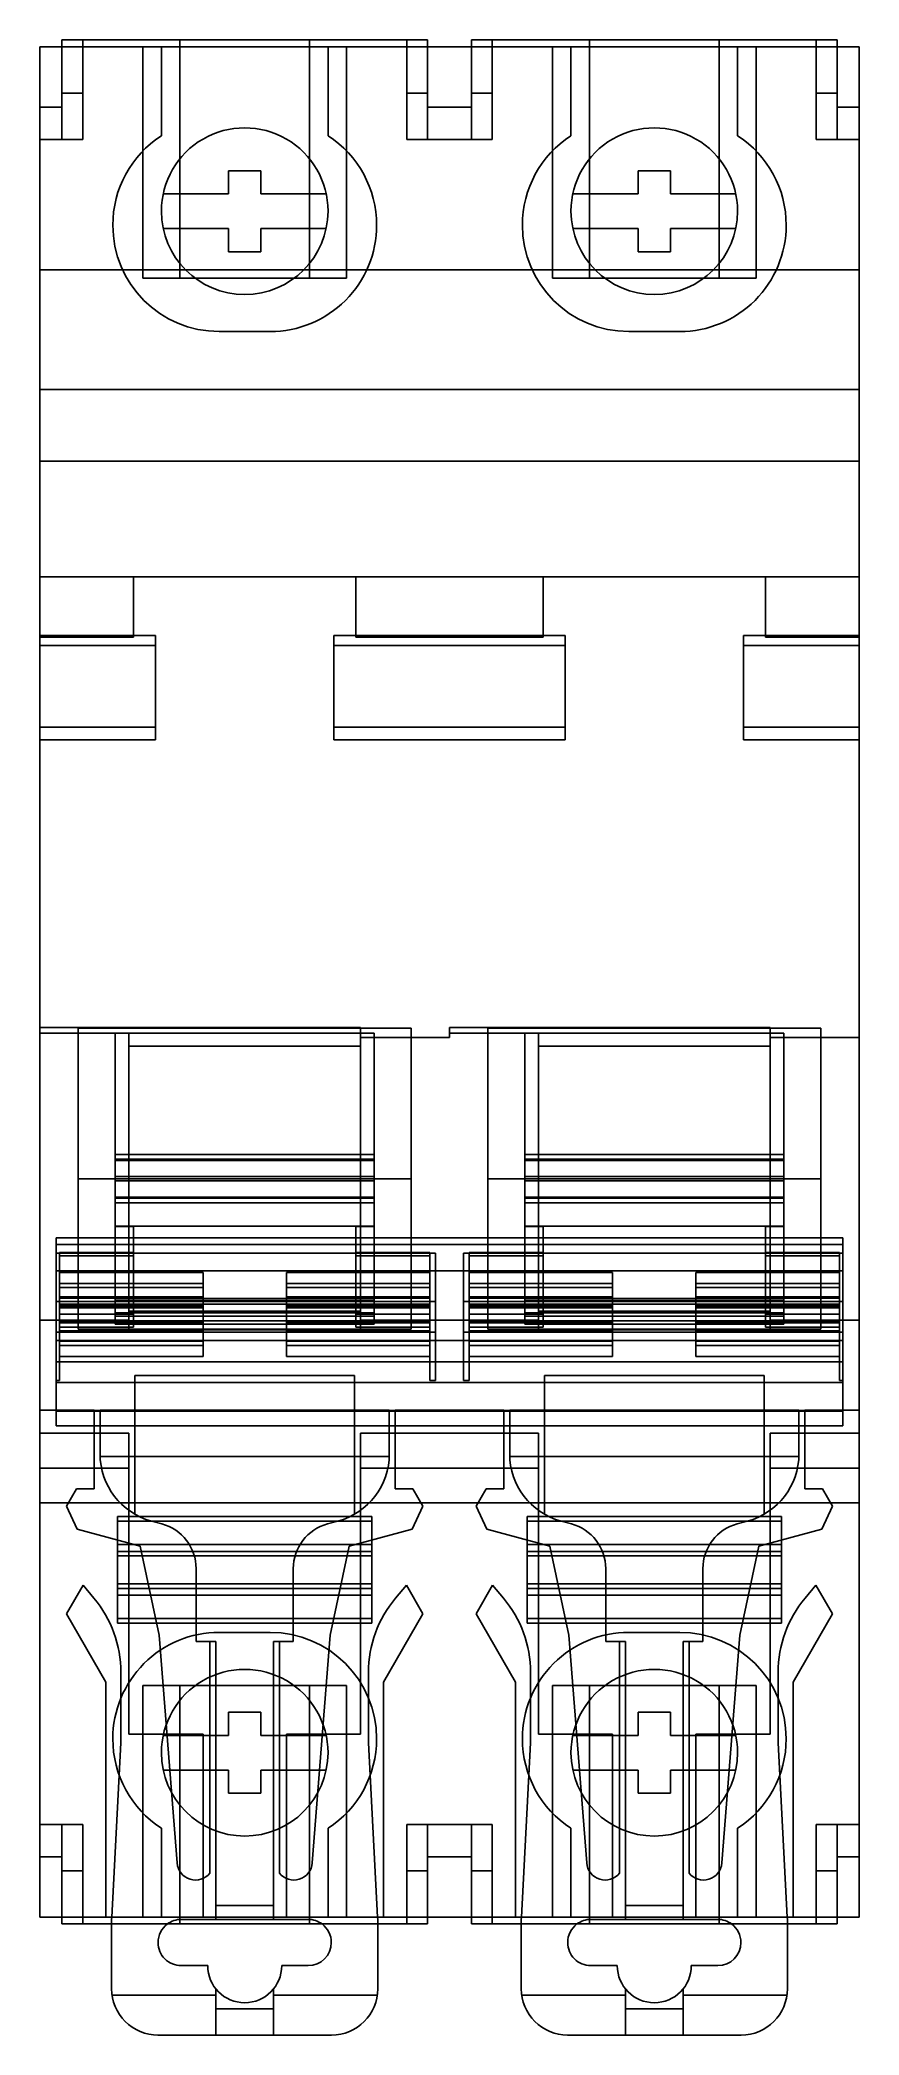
# Model space of a CAD drawing. Header units: millimetres. Extents: x 0 to 35.4, y -4.8 to 81.4.
import ezdxf

# ---------------------------------------------------------------- set-up
doc = ezdxf.new("R2010")
doc.units = ezdxf.units.MM
doc.layers.add('HIDDEN', color=7, linetype='Continuous')
doc.layers.add('THICK', color=7, linetype='Continuous')

msp = doc.modelspace()

# ---------------------------------------------------------------- linework, layer by layer
at = {"layer": 'HIDDEN'}
for p, q in [((0, 81.1), (0, 81.1)), ((0, 81.1), (0, 81.1)), ((0.95, 81.4), (0.95, 81.4)), ((0.95, 81.1), (0.95, 81.1)), ((0.95, 81.1), (0.95, 81.1)), ((0.95, 81.1), (0.95, 77.1)), ((1.85, 81.4), (1.85, 81.4)), ((1.85, 81.4), (1.85, 77.1)), ((1.85, 81.1), (1.85, 81.1)), ((4.45, 81.1), (4.45, 81.1)), ((4.45, 81.1), (4.45, 71.1)), ((5.25, 81.1), (5.25, 81.1)), ((6.05, 81.4), (6.05, 71.1)), ((6.05, 81.1), (6.05, 81.1)), ((11.65, 81.4), (11.65, 71.1)), ((11.65, 81.1), (11.65, 81.1)), ((12.45, 81.1), (12.45, 81.1)), ((13.25, 81.1), (13.25, 81.1)), ((13.25, 81.1), (13.25, 71.1)), ((15.85, 81.4), (15.85, 81.4)), ((15.85, 81.4), (15.85, 77.1)), ((15.85, 81.1), (15.85, 81.1)), ((16.75, 81.4), (16.75, 81.4)), ((16.75, 81.1), (16.75, 81.1)), ((16.75, 81.1), (16.75, 81.1)), ((16.75, 81.1), (16.75, 77.1)), ((18.65, 81.4), (18.65, 81.4)), ((18.65, 81.1), (18.65, 81.1)), ((18.65, 81.1), (18.65, 81.1)), ((18.65, 81.1), (18.65, 77.1)), ((19.55, 81.4), (19.55, 77.1)), ((19.55, 81.4), (19.55, 81.4)), ((19.55, 81.1), (19.55, 81.1)), ((22.15, 81.1), (22.15, 81.1)), ((22.15, 81.1), (22.15, 71.1)), ((22.95, 81.1), (22.95, 81.1)), ((23.75, 81.4), (23.75, 71.1)), ((23.75, 81.1), (23.75, 81.1)), ((29.35, 81.4), (29.35, 71.1)), ((29.35, 81.1), (29.35, 81.1)), ((30.15, 81.1), (30.15, 81.1)), ((30.95, 81.1), (30.95, 81.1)), ((30.95, 81.1), (30.95, 71.1)), ((33.55, 81.4), (33.55, 81.4)), ((33.55, 81.4), (33.55, 77.1)), ((33.55, 81.1), (33.55, 81.1)), ((34.45, 81.4), (34.45, 81.4)), ((34.45, 81.1), (34.45, 81.1)), ((34.45, 81.1), (34.45, 81.1)), ((34.45, 81.1), (34.45, 77.1)), ((35.4, 81.1), (35.4, 81.1)), ((35.4, 81.1), (35.4, 81.1)), ((0, 78.5), (0, 78.5)), ((0, 78.5), (0.95, 78.5)), ((0.95, 79.1), (0.95, 79.1)), ((0.95, 79.1), (1.85, 79.1)), ((0.95, 78.5), (0.95, 78.5)), ((1.85, 79.1), (1.85, 79.1)), ((15.85, 79.1), (15.85, 79.1)), ((16.75, 79.1), (15.85, 79.1)), ((16.75, 79.1), (16.75, 79.1)), ((18.65, 78.5), (16.75, 78.5)), ((16.75, 78.5), (16.75, 78.5)), ((18.65, 79.1), (18.65, 79.1)), ((18.65, 79.1), (19.55, 79.1)), ((18.65, 78.5), (18.65, 78.5)), ((19.55, 79.1), (19.55, 79.1)), ((33.55, 79.1), (33.55, 79.1)), ((34.45, 79.1), (33.55, 79.1)), ((34.45, 79.1), (34.45, 79.1)), ((34.45, 78.5), (34.45, 78.5)), ((35.4, 78.5), (34.45, 78.5)), ((35.4, 78.5), (35.4, 78.5)), ((0, 77.1), (0, 77.1)), ((0, 77.1), (0.95, 77.1)), ((0.95, 77.1), (1.85, 77.1)), ((0.95, 77.1), (0.95, 77.1)), ((0.95, 77.1), (0.95, 77.1)), ((1.85, 77.1), (1.85, 77.1)), ((5.25, 77.261), (5.25, 77.261)), ((12.45, 77.261), (12.45, 77.261)), ((15.85, 77.1), (15.85, 77.1)), ((16.75, 77.1), (15.85, 77.1)), ((18.65, 77.1), (16.75, 77.1)), ((16.75, 77.1), (16.75, 77.1)), ((16.75, 77.1), (16.75, 77.1)), ((18.65, 77.1), (19.55, 77.1)), ((18.65, 77.1), (18.65, 77.1)), ((18.65, 77.1), (18.65, 77.1)), ((19.55, 77.1), (19.55, 77.1)), ((22.95, 77.261), (22.95, 77.261)), ((30.15, 77.261), (30.15, 77.261)), ((33.55, 77.1), (33.55, 77.1)), ((34.45, 77.1), (33.55, 77.1)), ((34.45, 77.1), (34.45, 77.1)), ((35.4, 77.1), (34.45, 77.1)), ((34.45, 77.1), (34.45, 77.1)), ((35.4, 77.1), (35.4, 77.1)), ((8.15, 75.75), (8.15, 75.75)), ((9.55, 75.75), (9.55, 75.75)), ((25.85, 75.75), (25.85, 75.75)), ((27.25, 75.75), (27.25, 75.75)), ((5.329, 74.75), (5.329, 74.75)), ((8.15, 74.75), (8.15, 74.75)), ((9.55, 74.75), (9.55, 74.75)), ((12.371, 74.75), (12.371, 74.75)), ((23.029, 74.75), (23.029, 74.75)), ((25.85, 74.75), (25.85, 74.75)), ((27.25, 74.75), (27.25, 74.75)), ((30.071, 74.75), (30.071, 74.75)), ((5.25, 74), (5.25, 74)), ((12.45, 74), (12.45, 74)), ((22.95, 74), (22.95, 74)), ((30.15, 74), (30.15, 74)), ((5.329, 73.25), (5.329, 73.25)), ((8.15, 73.25), (8.15, 73.25)), ((9.55, 73.25), (9.55, 73.25)), ((12.371, 73.25), (12.371, 73.25)), ((23.029, 73.25), (23.029, 73.25)), ((25.85, 73.25), (25.85, 73.25)), ((27.25, 73.25), (27.25, 73.25)), ((30.071, 73.25), (30.071, 73.25)), ((8.15, 72.25), (8.15, 72.25)), ((9.55, 72.25), (9.55, 72.25)), ((25.85, 72.25), (25.85, 72.25)), ((27.25, 72.25), (27.25, 72.25)), ((0, 71.459), (35.4, 71.459)), ((4.45, 71.1), (6.05, 71.1)), ((4.45, 71.1), (4.45, 71.1)), ((6.05, 71.1), (6.05, 71.1)), ((6.05, 71.1), (11.65, 71.1)), ((11.65, 71.1), (13.25, 71.1)), ((11.65, 71.1), (11.65, 71.1)), ((13.25, 71.1), (13.25, 71.1)), ((22.15, 71.1), (23.75, 71.1)), ((22.15, 71.1), (22.15, 71.1)), ((23.75, 71.1), (23.75, 71.1)), ((23.75, 71.1), (29.35, 71.1)), ((29.35, 71.1), (30.95, 71.1)), ((29.35, 71.1), (29.35, 71.1)), ((30.95, 71.1), (30.95, 71.1)), ((7.75, 68.8), (7.75, 68.8)), ((9.949, 68.8), (9.949, 68.8)), ((25.45, 68.8), (25.45, 68.8)), ((27.649, 68.8), (27.649, 68.8)), ((0, 66.3), (35.4, 66.3)), ((0, 63.2), (0, 63.2)), ((35.4, 63.2), (35.4, 63.2)), ((0, 58.2), (35.4, 58.2)), ((0, 58.2), (0, 58.2)), ((4.05, 58.2), (4.05, 58.2)), ((4.05, 58.2), (4.05, 55.6)), ((13.65, 58.2), (13.65, 58.2)), ((13.65, 58.2), (13.65, 55.6)), ((21.75, 58.2), (21.75, 58.2)), ((21.75, 58.2), (21.75, 55.6)), ((31.35, 58.2), (31.35, 58.2)), ((31.35, 58.2), (31.35, 55.6)), ((35.4, 58.2), (35.4, 58.2)), ((0, 55.667), (5, 55.667)), ((0, 55.6), (0, 55.6)), ((0, 55.6), (4.05, 55.6)), ((0, 55.243), (5, 55.243)), ((4.05, 55.6), (4.05, 55.6)), ((5, 55.667), (5, 51.703)), ((12.7, 55.667), (12.7, 51.703)), ((22.7, 55.667), (12.7, 55.667)), ((22.7, 55.243), (12.7, 55.243)), ((13.65, 55.6), (21.75, 55.6)), ((13.65, 55.6), (13.65, 55.6)), ((21.75, 55.6), (21.75, 55.6)), ((22.7, 55.667), (22.7, 51.703)), ((35.4, 55.667), (30.4, 55.667)), ((30.4, 55.667), (30.4, 51.703)), ((35.4, 55.243), (30.4, 55.243)), ((31.35, 55.6), (35.4, 55.6)), ((31.35, 55.6), (31.35, 55.6)), ((35.4, 55.6), (35.4, 55.6)), ((0, 51.703), (5, 51.703)), ((0, 51.156), (5, 51.156)), ((5, 51.703), (5, 51.156)), ((12.7, 51.703), (12.7, 51.156)), ((22.7, 51.703), (12.7, 51.703)), ((12.7, 51.156), (22.7, 51.156)), ((22.7, 51.703), (22.7, 51.156)), ((30.4, 51.703), (30.4, 51.156)), ((35.4, 51.703), (30.4, 51.703)), ((35.4, 51.156), (30.4, 51.156)), ((1.65, 38.7), (1.65, 32.2)), ((16.05, 38.7), (1.65, 38.7)), ((3.25, 38.488), (3.25, 33.038)), ((14.45, 38.488), (3.25, 38.488)), ((14.45, 38.488), (14.45, 33.038)), ((16.05, 32.2), (16.05, 38.7)), ((19.35, 38.7), (19.35, 32.2)), ((33.75, 38.7), (19.35, 38.7)), ((20.95, 38.488), (20.95, 33.038)), ((32.15, 38.488), (20.95, 38.488)), ((32.15, 38.488), (32.15, 33.038)), ((33.75, 38.7), (33.75, 32.2)), ((14.45, 33.25), (3.25, 33.25)), ((3.25, 32.993), (3.25, 33.038)), ((3.25, 33.038), (3.85, 33.038)), ((3.25, 32.13), (3.25, 32.993)), ((3.85, 32.993), (3.25, 32.993)), ((13.85, 33.038), (14.45, 33.038)), ((14.45, 32.993), (13.85, 32.993)), ((14.45, 33.038), (14.45, 32.993)), ((14.45, 32.13), (14.45, 32.993)), ((32.15, 33.25), (20.95, 33.25)), ((20.95, 32.993), (20.95, 33.038)), ((20.95, 33.038), (21.55, 33.038)), ((20.95, 32.13), (20.95, 32.993)), ((21.55, 32.993), (20.95, 32.993)), ((31.55, 33.038), (32.15, 33.038)), ((32.15, 32.993), (31.55, 32.993)), ((32.15, 33.038), (32.15, 32.993)), ((32.15, 32.13), (32.15, 32.993)), ((3.85, 32.2), (1.65, 32.2)), ((16.05, 32.2), (1.65, 32.2)), ((1.65, 25.7), (1.65, 32.2)), ((14.45, 32.292), (3.25, 32.292)), ((3.25, 31.407), (3.25, 32.13)), ((14.45, 32.108), (3.25, 32.108)), ((16.05, 32.2), (13.85, 32.2)), ((14.45, 31.407), (14.45, 32.13)), ((16.05, 25.7), (16.05, 32.2)), ((33.75, 32.2), (19.35, 32.2)), ((19.35, 32.2), (19.35, 25.7)), ((21.55, 32.2), (19.35, 32.2)), ((32.15, 32.292), (20.95, 32.292)), ((20.95, 31.407), (20.95, 32.13)), ((32.15, 32.108), (20.95, 32.108)), ((33.75, 32.2), (31.55, 32.2)), ((32.15, 31.407), (32.15, 32.13)), ((33.75, 32.2), (33.75, 25.7)), ((3.85, 31.407), (3.25, 31.407)), ((3.25, 31.362), (3.25, 31.407)), ((3.25, 31.362), (3.25, 30.146)), ((3.25, 31.362), (3.85, 31.362)), ((14.45, 31.15), (3.25, 31.15)), ((14.45, 31.407), (13.85, 31.407)), ((13.85, 31.362), (14.45, 31.362)), ((14.45, 31.362), (14.45, 31.407)), ((14.45, 31.362), (14.45, 30.146)), ((21.55, 31.407), (20.95, 31.407)), ((20.95, 31.362), (20.95, 31.407)), ((20.95, 31.362), (20.95, 30.146)), ((20.95, 31.362), (21.55, 31.362)), ((32.15, 31.15), (20.95, 31.15)), ((32.15, 31.407), (31.55, 31.407)), ((31.55, 31.362), (32.15, 31.362)), ((32.15, 31.362), (32.15, 31.407)), ((32.15, 31.362), (32.15, 30.146)), ((0.7, 29.352), (34.7, 29.352)), ((3.25, 30.146), (3.85, 30.146)), ((3.25, 30.146), (3.25, 30.139)), ((3.25, 30.139), (3.85, 30.139)), ((3.25, 30.139), (3.25, 26.927)), ((3.85, 29.651), (3.85, 26.093)), ((4.05, 29.651), (4.05, 29.013)), ((13.65, 29.651), (13.65, 29.013)), ((13.85, 30.146), (14.45, 30.146)), ((13.85, 30.139), (14.45, 30.139)), ((13.85, 29.651), (13.85, 26.093)), ((14.45, 30.146), (14.45, 30.139)), ((14.45, 30.139), (14.45, 26.927)), ((20.95, 30.146), (20.95, 30.139)), ((20.95, 30.146), (21.55, 30.146)), ((20.95, 30.139), (20.95, 26.927)), ((20.95, 30.139), (21.55, 30.139)), ((21.55, 29.651), (21.55, 26.093)), ((21.75, 29.651), (21.75, 29.013)), ((31.35, 29.651), (31.35, 29.013)), ((31.55, 30.146), (32.15, 30.146)), ((31.55, 30.139), (32.15, 30.139)), ((31.55, 29.651), (31.55, 26.093)), ((32.15, 30.146), (32.15, 30.139)), ((32.15, 30.139), (32.15, 26.927)), ((0.7, 28.988), (17.1, 28.988)), ((0.85, 29.013), (4.05, 29.013)), ((0.85, 29.013), (0.85, 26.782)), ((0.85, 28.866), (4.05, 28.866)), ((4.05, 29.013), (4.05, 28.866)), ((4.05, 28.866), (4.05, 26.351)), ((16.85, 29.013), (13.65, 29.013)), ((13.65, 29.013), (13.65, 28.866)), ((13.65, 28.866), (13.65, 26.351)), ((16.85, 28.866), (13.65, 28.866)), ((16.85, 29.013), (16.85, 26.782)), ((17.1, 26.887), (17.1, 28.988)), ((18.3, 28.988), (34.7, 28.988)), ((18.3, 26.887), (18.3, 28.988)), ((18.55, 29.013), (18.55, 26.782)), ((18.55, 29.013), (21.75, 29.013)), ((18.55, 28.866), (21.75, 28.866)), ((21.75, 29.013), (21.75, 28.866)), ((21.75, 28.866), (21.75, 26.351)), ((34.55, 29.013), (31.35, 29.013)), ((31.35, 29.013), (31.35, 28.866)), ((34.55, 28.866), (31.35, 28.866)), ((31.35, 28.866), (31.35, 26.351)), ((34.55, 29.013), (34.55, 26.782)), ((0.85, 28.153), (7.05, 28.153)), ((0.85, 27.676), (7.05, 27.676)), ((7.05, 28.153), (7.05, 27.676)), ((7.05, 27.676), (7.05, 27.543)), ((10.65, 28.153), (10.65, 27.676)), ((16.85, 28.153), (10.65, 28.153)), ((10.65, 27.676), (10.65, 27.543)), ((16.85, 27.676), (10.65, 27.676)), ((18.55, 28.153), (24.75, 28.153)), ((18.55, 27.676), (24.75, 27.676)), ((24.75, 28.153), (24.75, 27.676)), ((24.75, 27.676), (24.75, 27.543)), ((28.35, 28.153), (28.35, 27.676)), ((34.55, 28.153), (28.35, 28.153)), ((28.35, 27.676), (28.35, 27.543)), ((34.55, 27.676), (28.35, 27.676)), ((0.7, 26.887), (17.1, 26.887)), ((0.85, 27.497), (7.05, 27.497)), ((0.85, 27.1), (7.05, 27.1)), ((7.05, 27.041), (0.85, 27.041)), ((0.85, 26.782), (16.85, 26.782)), ((0.85, 26.782), (0.85, 23.474)), ((14.45, 27.023), (3.25, 27.023)), ((3.25, 26.934), (14.45, 26.934)), ((3.25, 26.065), (3.25, 26.934)), ((3.25, 26.927), (4.05, 26.927)), ((7.05, 27.543), (7.05, 27.059)), ((7.05, 27.1), (7.05, 26.624)), ((10.65, 27.543), (10.65, 27.059)), ((16.85, 27.497), (10.65, 27.497)), ((10.65, 27.1), (10.65, 26.624)), ((16.85, 27.1), (10.65, 27.1)), ((16.85, 27.041), (10.65, 27.041)), ((13.65, 26.927), (14.45, 26.927)), ((14.45, 26.927), (14.45, 26.065)), ((16.85, 26.782), (16.85, 23.474)), ((17.1, 23.474), (17.1, 26.887)), ((18.3, 26.887), (34.7, 26.887)), ((18.3, 23.474), (18.3, 26.887)), ((18.55, 27.497), (24.75, 27.497)), ((18.55, 27.1), (24.75, 27.1)), ((24.75, 27.041), (18.55, 27.041)), ((18.55, 26.782), (18.55, 23.474)), ((18.55, 26.782), (34.55, 26.782)), ((32.15, 27.023), (20.95, 27.023)), ((20.95, 26.065), (20.95, 26.934)), ((20.95, 26.934), (32.15, 26.934)), ((20.95, 26.927), (21.75, 26.927)), ((24.75, 27.543), (24.75, 27.059)), ((24.75, 27.1), (24.75, 26.624)), ((28.35, 27.543), (28.35, 27.059)), ((34.55, 27.497), (28.35, 27.497)), ((34.55, 27.1), (28.35, 27.1)), ((28.35, 27.1), (28.35, 26.624)), ((34.55, 27.041), (28.35, 27.041)), ((31.35, 26.927), (32.15, 26.927)), ((32.15, 26.927), (32.15, 26.065)), ((34.55, 26.782), (34.55, 23.474)), ((0.7, 26.093), (3.85, 26.093)), ((0.85, 26.704), (7.05, 26.704)), ((7.05, 26.698), (0.85, 26.698)), ((0.85, 26.624), (7.05, 26.624)), ((0.85, 26.351), (4.05, 26.351)), ((0.85, 26.049), (7.05, 26.049)), ((7.05, 25.976), (0.85, 25.976)), ((0.85, 25.969), (7.05, 25.969)), ((14.45, 26.398), (3.25, 26.398)), ((14.45, 26.26), (3.25, 26.26)), ((3.25, 25.919), (3.25, 26.065)), ((3.25, 26.065), (14.45, 26.065)), ((3.25, 25.919), (14.45, 25.919)), ((3.85, 26.476), (13.85, 26.476)), ((3.85, 26.093), (3.85, 25.675)), ((4.05, 26.351), (4.05, 25.788)), ((7.05, 26.624), (7.05, 25.969)), ((7.05, 25.969), (7.05, 25.378)), ((16.85, 26.704), (10.65, 26.704)), ((16.85, 26.698), (10.65, 26.698)), ((10.65, 26.624), (10.65, 25.969)), ((16.85, 26.624), (10.65, 26.624)), ((16.85, 26.049), (10.65, 26.049)), ((16.85, 25.976), (10.65, 25.976)), ((10.65, 25.969), (10.65, 25.378)), ((16.85, 25.969), (10.65, 25.969)), ((13.65, 26.351), (13.65, 25.788)), ((16.85, 26.351), (13.65, 26.351)), ((13.85, 26.093), (21.55, 26.093)), ((13.85, 26.093), (13.85, 25.675)), ((14.45, 25.919), (14.45, 26.065)), ((18.55, 26.704), (24.75, 26.704)), ((24.75, 26.698), (18.55, 26.698)), ((18.55, 26.624), (24.75, 26.624)), ((18.55, 26.351), (21.75, 26.351)), ((18.55, 26.049), (24.75, 26.049)), ((24.75, 25.976), (18.55, 25.976)), ((18.55, 25.969), (24.75, 25.969)), ((32.15, 26.398), (20.95, 26.398)), ((32.15, 26.26), (20.95, 26.26)), ((20.95, 25.919), (20.95, 26.065)), ((20.95, 26.065), (32.15, 26.065)), ((20.95, 25.919), (32.15, 25.919)), ((21.55, 26.476), (31.55, 26.476)), ((21.55, 26.093), (21.55, 25.675)), ((21.75, 26.351), (21.75, 25.788)), ((24.75, 26.624), (24.75, 25.969)), ((24.75, 25.969), (24.75, 25.378)), ((34.55, 26.704), (28.35, 26.704)), ((34.55, 26.698), (28.35, 26.698)), ((28.35, 26.624), (28.35, 25.969)), ((34.55, 26.624), (28.35, 26.624)), ((34.55, 26.049), (28.35, 26.049)), ((34.55, 25.976), (28.35, 25.976)), ((28.35, 25.969), (28.35, 25.378)), ((34.55, 25.969), (28.35, 25.969)), ((31.35, 26.351), (31.35, 25.788)), ((34.55, 26.351), (31.35, 26.351)), ((31.55, 26.093), (34.7, 26.093)), ((31.55, 26.093), (31.55, 25.675)), ((32.15, 25.919), (32.15, 26.065)), ((0.7, 25.575), (0.85, 25.575)), ((0.7, 25.209), (34.7, 25.209)), ((0.85, 25.788), (4.05, 25.788)), ((7.05, 25.633), (0.85, 25.633)), ((0.85, 25.575), (16.85, 25.575)), ((0.85, 25.573), (7.05, 25.573)), ((0.85, 25.176), (7.05, 25.176)), ((16.05, 25.7), (1.65, 25.7)), ((3.85, 25.675), (13.85, 25.675)), ((7.05, 25.378), (7.05, 25.176)), ((7.05, 25.176), (7.05, 24.521)), ((16.85, 25.633), (10.65, 25.633)), ((16.85, 25.573), (10.65, 25.573)), ((10.65, 25.378), (10.65, 25.176)), ((10.65, 25.176), (10.65, 24.521)), ((16.85, 25.176), (10.65, 25.176)), ((16.85, 25.788), (13.65, 25.788)), ((16.85, 25.575), (17.1, 25.575)), ((18.3, 25.575), (18.55, 25.575)), ((18.55, 25.788), (21.75, 25.788)), ((24.75, 25.633), (18.55, 25.633)), ((18.55, 25.575), (34.55, 25.575)), ((18.55, 25.573), (24.75, 25.573)), ((18.55, 25.176), (24.75, 25.176)), ((33.75, 25.7), (19.35, 25.7)), ((21.55, 25.675), (31.55, 25.675)), ((24.75, 25.378), (24.75, 25.176)), ((24.75, 25.176), (24.75, 24.521)), ((34.55, 25.633), (28.35, 25.633)), ((34.55, 25.573), (28.35, 25.573)), ((28.35, 25.378), (28.35, 25.176)), ((34.55, 25.176), (28.35, 25.176)), ((28.35, 25.176), (28.35, 24.521)), ((34.55, 25.788), (31.35, 25.788)), ((34.55, 25.575), (34.7, 25.575)), ((0.85, 24.997), (7.05, 24.997)), ((0.85, 24.521), (7.05, 24.521)), ((16.85, 24.997), (10.65, 24.997)), ((16.85, 24.521), (10.65, 24.521)), ((18.55, 24.997), (24.75, 24.997)), ((18.55, 24.521), (24.75, 24.521)), ((34.55, 24.997), (28.35, 24.997)), ((34.55, 24.521), (28.35, 24.521)), ((0.7, 23.474), (0.85, 23.474)), ((0.7, 23.395), (34.7, 23.395)), ((4.1, 23.7), (4.1, 22.2)), ((4.1, 23.7), (4.1, 23.7)), ((4.1, 23.7), (13.6, 23.7)), ((13.6, 23.7), (13.6, 23.7)), ((13.6, 23.7), (13.6, 22.2)), ((16.85, 23.474), (17.1, 23.474)), ((18.3, 23.474), (18.55, 23.474)), ((21.8, 23.7), (21.8, 22.2)), ((21.8, 23.7), (21.8, 23.7)), ((21.8, 23.7), (31.3, 23.7)), ((31.3, 23.7), (31.3, 23.7)), ((31.3, 23.7), (31.3, 22.2)), ((34.55, 23.474), (34.7, 23.474)), ((0, 22.2), (2.35, 22.2)), ((0, 22.2), (0, 22.2)), ((34.7, 22.182), (0.7, 22.182)), ((0.7, 22.151), (34.7, 22.151)), ((2.35, 18.8), (2.35, 22.2)), ((2.35, 22.2), (2.35, 22.2)), ((2.6, 22.2), (15.1, 22.2)), ((2.6, 20.302), (2.6, 22.2)), ((2.6, 22.2), (2.6, 22.2)), ((4.1, 22.2), (4.1, 22.2)), ((4.1, 20.2), (4.1, 22.2)), ((13.6, 22.2), (13.6, 22.2)), ((13.6, 20.2), (13.6, 22.2)), ((15.1, 22.2), (15.1, 20.302)), ((15.1, 22.2), (15.1, 22.2)), ((15.35, 22.2), (20.05, 22.2)), ((15.35, 22.2), (15.35, 18.8)), ((15.35, 22.2), (15.35, 22.2)), ((20.05, 18.8), (20.05, 22.2)), ((20.05, 22.2), (20.05, 22.2)), ((20.3, 22.2), (32.8, 22.2)), ((20.3, 20.302), (20.3, 22.2)), ((20.3, 22.2), (20.3, 22.2)), ((21.8, 22.2), (21.8, 22.2)), ((21.8, 20.2), (21.8, 22.2)), ((31.3, 22.2), (31.3, 22.2)), ((31.3, 20.2), (31.3, 22.2)), ((32.8, 22.2), (32.8, 20.302)), ((32.8, 22.2), (32.8, 22.2)), ((33.05, 22.2), (35.4, 22.2)), ((33.05, 22.2), (33.05, 18.8)), ((33.05, 22.2), (33.05, 22.2)), ((35.4, 22.2), (35.4, 22.2)), ((0, 21.2), (0, 21.2)), ((0, 21.2), (2.35, 21.2)), ((2.35, 21.2), (2.35, 21.2)), ((2.35, 21.2), (3.85, 21.2)), ((3.85, 21.2), (3.85, 21.2)), ((3.85, 21.2), (3.85, 20.2)), ((13.85, 21.2), (13.85, 21.2)), ((13.85, 21.2), (15.35, 21.2)), ((13.85, 21.2), (13.85, 20.2)), ((15.35, 21.2), (15.35, 21.2)), ((15.35, 21.2), (20.05, 21.2)), ((20.05, 21.2), (20.05, 21.2)), ((21.55, 21.2), (20.05, 21.2)), ((21.55, 21.2), (21.55, 21.2)), ((21.55, 21.2), (21.55, 20.2)), ((31.55, 21.2), (31.55, 20.2)), ((31.55, 21.2), (31.55, 21.2)), ((33.05, 21.2), (31.55, 21.2)), ((33.05, 21.2), (33.05, 21.2)), ((33.05, 21.2), (35.4, 21.2)), ((35.4, 21.2), (35.4, 21.2)), ((2.6, 20.302), (2.6, 20.302)), ((3.85, 20.2), (2.602, 20.2)), ((3.85, 17.865), (3.85, 20.2)), ((4.1, 20.2), (3.85, 20.2)), ((4.1, 20.2), (4.1, 17.704)), ((4.1, 20.2), (13.6, 20.2)), ((13.6, 17.704), (13.6, 20.2)), ((13.6, 20.2), (13.85, 20.2)), ((13.85, 17.865), (13.85, 20.2)), ((13.85, 20.2), (15.098, 20.2)), ((15.1, 20.302), (15.1, 20.302)), ((20.3, 20.302), (20.3, 20.302)), ((21.55, 20.2), (20.302, 20.2)), ((21.55, 17.865), (21.55, 20.2)), ((21.8, 20.2), (21.55, 20.2)), ((21.8, 20.2), (31.3, 20.2)), ((21.8, 20.2), (21.8, 17.704)), ((31.3, 17.704), (31.3, 20.2)), ((31.3, 20.2), (31.55, 20.2)), ((31.55, 17.865), (31.55, 20.2)), ((31.55, 20.2), (32.798, 20.2)), ((32.8, 20.302), (32.8, 20.302)), ((0, 19.7), (0, 19.7)), ((0, 19.7), (3.85, 19.7)), ((0, 19.7), (2.35, 19.7)), ((2.35, 19.7), (2.35, 19.7)), ((13.85, 19.7), (21.55, 19.7)), ((15.35, 19.7), (15.35, 19.7)), ((15.35, 19.7), (20.05, 19.7)), ((20.05, 19.7), (20.05, 19.7)), ((31.55, 19.7), (35.4, 19.7)), ((33.05, 19.7), (33.05, 19.7)), ((33.05, 19.7), (35.4, 19.7)), ((35.4, 19.7), (35.4, 19.7)), ((0, 18.2), (0, 18.2)), ((1.15, 18.05), (1.583, 18.8)), ((1.583, 18.8), (2.35, 18.8)), ((1.583, 18.8), (1.583, 18.8)), ((2.35, 18.8), (2.35, 18.8)), ((15.35, 18.8), (16.117, 18.8)), ((15.35, 18.8), (15.35, 18.8)), ((16.117, 18.8), (16.55, 18.05)), ((16.117, 18.8), (16.117, 18.8)), ((18.85, 18.05), (19.283, 18.8)), ((19.283, 18.8), (20.05, 18.8)), ((19.283, 18.8), (19.283, 18.8)), ((20.05, 18.8), (20.05, 18.8)), ((33.05, 18.8), (33.817, 18.8)), ((33.05, 18.8), (33.05, 18.8)), ((33.817, 18.8), (34.25, 18.05)), ((33.817, 18.8), (33.817, 18.8)), ((35.4, 18.2), (35.4, 18.2)), ((1.613, 17.057), (1.15, 18.05)), ((1.15, 18.05), (1.15, 18.05)), ((3.35, 17.6), (3.35, 17.6)), ((3.35, 17.4), (3.35, 17.4)), ((3.85, 17.865), (3.85, 16.458)), ((4.1, 17.704), (4.1, 17.704)), ((5.268, 17.285), (4.824, 17.404)), ((4.824, 17.404), (4.824, 17.404)), ((5.268, 17.285), (5.268, 17.285)), ((12.876, 17.404), (12.432, 17.285)), ((12.432, 17.285), (12.432, 17.285)), ((12.876, 17.404), (12.876, 17.404)), ((13.6, 17.704), (13.6, 17.704)), ((13.85, 17.865), (13.85, 16.458)), ((14.35, 17.6), (14.35, 17.6)), ((14.35, 17.4), (14.35, 17.4)), ((16.55, 18.05), (16.087, 17.057)), ((16.55, 18.05), (16.55, 18.05)), ((19.313, 17.057), (18.85, 18.05)), ((18.85, 18.05), (18.85, 18.05)), ((21.05, 17.6), (21.05, 17.6)), ((21.05, 17.4), (21.05, 17.4)), ((21.55, 17.865), (21.55, 16.458)), ((21.8, 17.704), (21.8, 17.704)), ((22.968, 17.285), (22.524, 17.404)), ((22.524, 17.404), (22.524, 17.404)), ((22.968, 17.285), (22.968, 17.285)), ((30.576, 17.404), (30.132, 17.285)), ((30.132, 17.285), (30.132, 17.285)), ((30.576, 17.404), (30.576, 17.404)), ((31.3, 17.704), (31.3, 17.704)), ((31.55, 17.865), (31.55, 16.458)), ((32.05, 17.6), (32.05, 17.6)), ((32.05, 17.4), (32.05, 17.4)), ((34.25, 18.05), (33.787, 17.057)), ((34.25, 18.05), (34.25, 18.05)), ((1.613, 17.057), (4.336, 16.327)), ((1.613, 17.057), (1.613, 17.057)), ((3.85, 8.2), (3.85, 16.458)), ((13.364, 16.327), (16.087, 17.057)), ((13.85, 8.2), (13.85, 16.458)), ((16.087, 17.057), (16.087, 17.057)), ((19.313, 17.057), (22.036, 16.327)), ((19.313, 17.057), (19.313, 17.057)), ((21.55, 8.2), (21.55, 16.458)), ((31.064, 16.327), (33.787, 17.057)), ((31.55, 8.2), (31.55, 16.458)), ((33.787, 17.057), (33.787, 17.057)), ((3.35, 16.1), (3.35, 16.1)), ((3.35, 15.9), (3.35, 15.9)), ((14.35, 15.9), (3.35, 15.9)), ((4.336, 16.327), (5.153, 12.482)), ((4.336, 16.327), (4.336, 16.327)), ((12.547, 12.482), (13.364, 16.327)), ((13.364, 16.327), (13.364, 16.327)), ((14.35, 16.1), (14.35, 16.1)), ((14.35, 15.9), (14.35, 15.9)), ((21.05, 16.1), (21.05, 16.1)), ((21.05, 15.9), (21.05, 15.9)), ((32.05, 15.9), (21.05, 15.9)), ((22.036, 16.327), (22.853, 12.482)), ((22.036, 16.327), (22.036, 16.327)), ((30.247, 12.482), (31.064, 16.327)), ((31.064, 16.327), (31.064, 16.327)), ((32.05, 16.1), (32.05, 16.1)), ((32.05, 15.9), (32.05, 15.9)), ((3.35, 14.7), (3.35, 14.7)), ((14.35, 14.7), (3.35, 14.7)), ((6.75, 12.2), (6.75, 15.353)), ((6.75, 15.353), (6.75, 15.353)), ((10.95, 15.353), (10.95, 12.2)), ((10.95, 15.353), (10.95, 15.353)), ((14.35, 14.7), (14.35, 14.7)), ((21.05, 14.7), (21.05, 14.7)), ((32.05, 14.7), (21.05, 14.7)), ((24.45, 12.2), (24.45, 15.353)), ((24.45, 15.353), (24.45, 15.353)), ((28.65, 15.353), (28.65, 12.2)), ((28.65, 15.353), (28.65, 15.353)), ((32.05, 14.7), (32.05, 14.7)), ((1.15, 13.398), (1.865, 14.636)), ((2.33, 14.081), (1.865, 14.636)), ((1.865, 14.636), (1.865, 14.636)), ((2.33, 14.081), (2.33, 14.081)), ((3.35, 14.5), (3.35, 14.5)), ((14.35, 14.5), (14.35, 14.5)), ((15.835, 14.636), (15.37, 14.081)), ((15.37, 14.081), (15.37, 14.081)), ((15.835, 14.636), (16.55, 13.398)), ((15.835, 14.636), (15.835, 14.636)), ((18.85, 13.398), (19.565, 14.636)), ((20.03, 14.081), (19.565, 14.636)), ((19.565, 14.636), (19.565, 14.636)), ((20.03, 14.081), (20.03, 14.081)), ((21.05, 14.5), (21.05, 14.5)), ((32.05, 14.5), (32.05, 14.5)), ((33.535, 14.636), (33.07, 14.081)), ((33.07, 14.081), (33.07, 14.081)), ((33.535, 14.636), (34.25, 13.398)), ((33.535, 14.636), (33.535, 14.636)), ((2.85, 10.454), (1.15, 13.398)), ((1.15, 13.398), (1.15, 13.398)), ((3.35, 13.2), (3.35, 13.2)), ((3.35, 13), (3.35, 13)), ((14.35, 13.2), (14.35, 13.2)), ((14.35, 13), (14.35, 13)), ((16.55, 13.398), (14.85, 10.454)), ((16.55, 13.398), (16.55, 13.398)), ((20.55, 10.454), (18.85, 13.398)), ((18.85, 13.398), (18.85, 13.398)), ((21.05, 13.2), (21.05, 13.2)), ((21.05, 13), (21.05, 13)), ((32.05, 13.2), (32.05, 13.2)), ((32.05, 13), (32.05, 13)), ((34.25, 13.398), (32.55, 10.454)), ((34.25, 13.398), (34.25, 13.398)), ((5.153, 12.482), (5.928, 2.637)), ((5.153, 12.482), (5.153, 12.482)), ((7.35, 12.2), (6.75, 12.2)), ((6.75, 12.2), (6.75, 12.2)), ((7.35, 2.2), (7.35, 12.2)), ((7.35, 12.2), (7.6, 12.2)), ((7.35, 12.2), (7.35, 12.2)), ((7.6, 12.2), (7.6, 0.2)), ((7.6, 12.2), (7.6, 12.2)), ((7.751, 12.6), (7.751, 12.6)), ((9.95, 12.6), (9.95, 12.6)), ((10.1, 0.2), (10.1, 12.2)), ((10.1, 12.2), (10.35, 12.2)), ((10.1, 12.2), (10.1, 12.2)), ((10.35, 12.2), (10.35, 2.2)), ((10.95, 12.2), (10.35, 12.2)), ((10.35, 12.2), (10.35, 12.2)), ((10.95, 12.2), (10.95, 12.2)), ((11.772, 2.637), (12.547, 12.482)), ((12.547, 12.482), (12.547, 12.482)), ((22.853, 12.482), (23.628, 2.637)), ((22.853, 12.482), (22.853, 12.482)), ((25.05, 12.2), (24.45, 12.2)), ((24.45, 12.2), (24.45, 12.2)), ((25.05, 2.2), (25.05, 12.2)), ((25.05, 12.2), (25.3, 12.2)), ((25.05, 12.2), (25.05, 12.2)), ((25.3, 12.2), (25.3, 0.2)), ((25.3, 12.2), (25.3, 12.2)), ((25.451, 12.6), (25.451, 12.6)), ((27.65, 12.6), (27.65, 12.6)), ((27.8, 0.2), (27.8, 12.2)), ((27.8, 12.2), (28.05, 12.2)), ((27.8, 12.2), (27.8, 12.2)), ((28.05, 12.2), (28.05, 2.2)), ((28.65, 12.2), (28.05, 12.2)), ((28.05, 12.2), (28.05, 12.2)), ((28.65, 12.2), (28.65, 12.2)), ((29.472, 2.637), (30.247, 12.482)), ((30.247, 12.482), (30.247, 12.482)), ((2.85, 0.3), (2.85, 10.454)), ((2.85, 10.454), (2.85, 10.454)), ((3.5, 7.832), (3.5, 10.867)), ((3.5, 10.867), (3.5, 10.867)), ((14.2, 10.867), (14.2, 10.867)), ((14.2, 10.867), (14.2, 7.832)), ((14.85, 10.454), (14.85, 0.3)), ((14.85, 10.454), (14.85, 10.454)), ((20.55, 0.3), (20.55, 10.454)), ((20.55, 10.454), (20.55, 10.454)), ((21.2, 7.832), (21.2, 10.867)), ((21.2, 10.867), (21.2, 10.867)), ((31.9, 10.867), (31.9, 7.832)), ((31.9, 10.867), (31.9, 10.867)), ((32.55, 10.454), (32.55, 0.3)), ((32.55, 10.454), (32.55, 10.454)), ((4.45, 0.3), (4.45, 10.3)), ((4.45, 10.3), (6.05, 10.3)), ((4.45, 10.3), (4.45, 10.3)), ((6.05, 10.3), (6.05, 10.3)), ((6.05, 0), (6.05, 10.3)), ((6.05, 10.3), (11.65, 10.3)), ((11.65, 10.3), (13.25, 10.3)), ((11.65, 10.3), (11.65, 10.3)), ((11.65, 0), (11.65, 10.3)), ((13.25, 0.3), (13.25, 10.3)), ((13.25, 10.3), (13.25, 10.3)), ((22.15, 10.3), (22.15, 10.3)), ((22.15, 0.3), (22.15, 10.3)), ((22.15, 10.3), (23.75, 10.3)), ((23.75, 10.3), (23.75, 10.3)), ((23.75, 0), (23.75, 10.3)), ((23.75, 10.3), (29.35, 10.3)), ((29.35, 0), (29.35, 10.3)), ((29.35, 10.3), (29.35, 10.3)), ((29.35, 10.3), (30.95, 10.3)), ((30.95, 0.3), (30.95, 10.3)), ((30.95, 10.3), (30.95, 10.3)), ((8.15, 9.15), (8.15, 9.15)), ((9.55, 9.15), (9.55, 9.15)), ((25.85, 9.15), (25.85, 9.15)), ((27.25, 9.15), (27.25, 9.15)), ((3.105, 0.3), (3.5, 7.832)), ((3.5, 7.832), (3.5, 7.832)), ((3.85, 8.2), (3.85, 8.2)), ((5.49, 8.2), (3.85, 8.2)), ((5.329, 8.15), (5.329, 8.15)), ((7.05, 8.2), (5.49, 8.2)), ((7.05, 8.2), (7.05, 8.2)), ((7.05, 1.969), (7.05, 8.2)), ((8.15, 8.15), (8.15, 8.15)), ((9.55, 8.15), (9.55, 8.15)), ((10.65, 1.969), (10.65, 8.2)), ((10.65, 8.2), (10.65, 8.2)), ((12.21, 8.2), (10.65, 8.2)), ((13.85, 8.2), (12.21, 8.2)), ((12.371, 8.15), (12.371, 8.15)), ((13.85, 8.2), (13.85, 8.2)), ((14.595, 0.3), (14.2, 7.832)), ((14.2, 7.832), (14.2, 7.832)), ((20.805, 0.3), (21.2, 7.832)), ((21.2, 7.832), (21.2, 7.832)), ((21.55, 8.2), (21.55, 8.2)), ((23.19, 8.2), (21.55, 8.2)), ((23.029, 8.15), (23.029, 8.15)), ((24.75, 8.2), (23.19, 8.2)), ((24.75, 8.2), (24.75, 8.2)), ((24.75, 1.969), (24.75, 8.2)), ((25.85, 8.15), (25.85, 8.15)), ((27.25, 8.15), (27.25, 8.15)), ((28.35, 1.969), (28.35, 8.2)), ((28.35, 8.2), (28.35, 8.2)), ((29.91, 8.2), (28.35, 8.2)), ((31.55, 8.2), (29.91, 8.2)), ((30.071, 8.15), (30.071, 8.15)), ((31.55, 8.2), (31.55, 8.2)), ((32.295, 0.3), (31.9, 7.832)), ((31.9, 7.832), (31.9, 7.832)), ((5.25, 7.4), (5.25, 7.4)), ((12.45, 7.4), (12.45, 7.4)), ((22.95, 7.4), (22.95, 7.4)), ((30.15, 7.4), (30.15, 7.4)), ((5.329, 6.65), (5.329, 6.65)), ((8.15, 6.65), (8.15, 6.65)), ((9.55, 6.65), (9.55, 6.65)), ((12.371, 6.65), (12.371, 6.65)), ((23.029, 6.65), (23.029, 6.65)), ((25.85, 6.65), (25.85, 6.65)), ((27.25, 6.65), (27.25, 6.65)), ((30.071, 6.65), (30.071, 6.65)), ((8.15, 5.65), (8.15, 5.65)), ((9.55, 5.65), (9.55, 5.65)), ((25.85, 5.65), (25.85, 5.65)), ((27.25, 5.65), (27.25, 5.65)), ((0, 4.3), (0, 4.3)), ((0, 4.3), (0.95, 4.3)), ((0.95, 4.3), (0.95, 4.3)), ((0.95, 4.3), (0.95, 0.3)), ((0.95, 4.3), (0.95, 4.3)), ((0.95, 4.3), (1.85, 4.3)), ((1.85, 4.3), (1.85, 0)), ((1.85, 4.3), (1.85, 4.3)), ((5.25, 4.139), (5.25, 4.139)), ((12.45, 4.139), (12.45, 4.139)), ((16.75, 4.3), (15.85, 4.3)), ((15.85, 4.3), (15.85, 4.3)), ((15.85, 4.3), (15.85, 0)), ((18.65, 4.3), (16.75, 4.3)), ((16.75, 4.3), (16.75, 4.3)), ((16.75, 4.3), (16.75, 4.3)), ((16.75, 4.3), (16.75, 0.3)), ((18.65, 4.3), (18.65, 4.3)), ((18.65, 4.3), (18.65, 4.3)), ((18.65, 4.3), (19.55, 4.3)), ((18.65, 4.3), (18.65, 0.3)), ((19.55, 4.3), (19.55, 0)), ((19.55, 4.3), (19.55, 4.3)), ((22.95, 4.139), (22.95, 4.139)), ((30.15, 4.139), (30.15, 4.139)), ((33.55, 4.3), (33.55, 4.3)), ((33.55, 4.3), (33.55, 0)), ((34.45, 4.3), (33.55, 4.3)), ((34.45, 4.3), (34.45, 4.3)), ((34.45, 4.3), (34.45, 0.3)), ((35.4, 4.3), (34.45, 4.3)), ((34.45, 4.3), (34.45, 4.3)), ((35.4, 4.3), (35.4, 4.3)), ((0, 2.9), (0, 2.9)), ((0, 2.9), (0.95, 2.9)), ((0.95, 2.9), (0.95, 2.9)), ((5.928, 2.637), (5.928, 2.637)), ((11.772, 2.637), (11.772, 2.637)), ((18.65, 2.9), (16.75, 2.9)), ((16.75, 2.9), (16.75, 2.9)), ((18.65, 2.9), (18.65, 2.9)), ((23.628, 2.637), (23.628, 2.637)), ((29.472, 2.637), (29.472, 2.637)), ((34.45, 2.9), (34.45, 2.9)), ((35.4, 2.9), (34.45, 2.9)), ((35.4, 2.9), (35.4, 2.9)), ((0.95, 2.3), (1.85, 2.3)), ((0.95, 2.3), (0.95, 2.3)), ((1.85, 2.3), (1.85, 2.3)), ((7.05, 0.3), (7.05, 1.969)), ((7.35, 2.2), (7.35, 2.2)), ((10.35, 2.2), (10.35, 2.2)), ((10.65, 1.969), (10.65, 0.3)), ((15.85, 2.3), (15.85, 2.3)), ((16.75, 2.3), (15.85, 2.3)), ((16.75, 2.3), (16.75, 2.3)), ((18.65, 2.3), (19.55, 2.3)), ((18.65, 2.3), (18.65, 2.3)), ((19.55, 2.3), (19.55, 2.3)), ((24.75, 0.3), (24.75, 1.969)), ((25.05, 2.2), (25.05, 2.2)), ((28.05, 2.2), (28.05, 2.2)), ((28.35, 1.969), (28.35, 0.3)), ((34.45, 2.3), (33.55, 2.3)), ((33.55, 2.3), (33.55, 2.3)), ((34.45, 2.3), (34.45, 2.3)), ((0, 0.3), (0, 0.3)), ((0, 0.3), (0, 0.3)), ((0.95, 0.3), (0.95, 0.3)), ((0.95, 0.3), (0.95, 0.3)), ((1.85, 0.3), (1.85, 0.3)), ((2.85, 0.3), (2.85, 0.3)), ((3.1, 0.2), (3.105, 0.3)), ((3.1, 0.2), (3.1, 0.2)), ((3.1, 0), (3.1, 0.2)), ((4.45, 0.3), (4.45, 0.3)), ((5.25, 0.3), (5.25, 0.3)), ((6.05, 0.3), (6.05, 0.3)), ((6.107, 0.2), (6.107, 0.2)), ((11.593, 0.2), (6.107, 0.2)), ((7.05, 0.3), (7.05, 0.3)), ((7.6, 0.8), (10.1, 0.8)), ((7.6, 0.2), (7.6, 0.2)), ((10.1, 0.2), (10.1, 0.2)), ((10.65, 0.3), (10.65, 0.3)), ((11.593, 0.2), (11.593, 0.2)), ((11.65, 0.3), (11.65, 0.3)), ((12.45, 0.3), (12.45, 0.3)), ((13.25, 0.3), (13.25, 0.3)), ((14.595, 0.3), (14.6, 0.2)), ((14.6, 0.2), (14.6, 0)), ((14.6, 0.2), (14.6, 0.2)), ((14.85, 0.3), (14.85, 0.3)), ((15.85, 0.3), (15.85, 0.3)), ((16.75, 0.3), (16.75, 0.3)), ((16.75, 0.3), (16.75, 0.3)), ((18.65, 0.3), (18.65, 0.3)), ((18.65, 0.3), (18.65, 0.3)), ((19.55, 0.3), (19.55, 0.3)), ((20.55, 0.3), (20.55, 0.3)), ((20.8, 0.2), (20.805, 0.3)), ((20.8, 0), (20.8, 0.2)), ((20.8, 0.2), (20.8, 0.2)), ((22.15, 0.3), (22.15, 0.3)), ((22.95, 0.3), (22.95, 0.3)), ((23.75, 0.3), (23.75, 0.3)), ((23.807, 0.2), (23.807, 0.2)), ((29.293, 0.2), (23.807, 0.2)), ((24.75, 0.3), (24.75, 0.3)), ((25.3, 0.8), (27.8, 0.8)), ((25.3, 0.2), (25.3, 0.2)), ((27.8, 0.2), (27.8, 0.2)), ((28.35, 0.3), (28.35, 0.3)), ((29.293, 0.2), (29.293, 0.2)), ((29.35, 0.3), (29.35, 0.3)), ((30.15, 0.3), (30.15, 0.3)), ((30.95, 0.3), (30.95, 0.3)), ((32.295, 0.3), (32.3, 0.2)), ((32.3, 0.2), (32.3, 0)), ((32.3, 0.2), (32.3, 0.2)), ((32.55, 0.3), (32.55, 0.3)), ((33.55, 0.3), (33.55, 0.3)), ((34.45, 0.3), (34.45, 0.3)), ((34.45, 0.3), (34.45, 0.3)), ((35.4, 0.3), (35.4, 0.3)), ((35.4, 0.3), (35.4, 0.3)), ((0.95, 0), (0.95, 0)), ((1.85, 0), (1.85, 0)), ((15.85, 0), (15.85, 0)), ((16.75, 0), (16.75, 0)), ((18.65, 0), (18.65, 0)), ((19.55, 0), (19.55, 0)), ((33.55, 0), (33.55, 0)), ((34.45, 0), (34.45, 0)), ((6.107, -1.8), (6.107, -1.8)), ((7.25, -1.8), (7.25, -1.8)), ((10.45, -1.8), (10.45, -1.8)), ((11.593, -1.8), (11.593, -1.8)), ((23.807, -1.8), (23.807, -1.8)), ((24.95, -1.8), (24.95, -1.8)), ((28.15, -1.8), (28.15, -1.8)), ((29.293, -1.8), (29.293, -1.8)), ((3.1, -2.8), (3.1, -2.8)), ((7.6, -3.068), (3.118, -3.068)), ((7.6, -2.799), (7.6, -3.068)), ((7.6, -2.799), (7.6, -2.799)), ((7.6, -4.8), (7.6, -3.068)), ((10.1, -3.068), (10.1, -2.799)), ((10.1, -2.799), (10.1, -2.799)), ((10.1, -3.068), (14.582, -3.068)), ((10.1, -4.8), (10.1, -3.068)), ((14.6, -2.8), (14.6, -2.8)), ((20.8, -2.8), (20.8, -2.8)), ((25.3, -3.068), (20.818, -3.068)), ((25.3, -2.799), (25.3, -3.068)), ((25.3, -2.799), (25.3, -2.799)), ((25.3, -4.8), (25.3, -3.068)), ((27.8, -3.068), (27.8, -2.799)), ((27.8, -2.799), (27.8, -2.799)), ((27.8, -3.068), (32.282, -3.068)), ((27.8, -4.8), (27.8, -3.068)), ((32.3, -2.8), (32.3, -2.8)), ((7.6, -3.668), (10.1, -3.668)), ((25.3, -3.668), (27.8, -3.668)), ((5.1, -4.8), (5.1, -4.8)), ((7.6, -4.8), (7.6, -4.8)), ((10.1, -4.8), (10.1, -4.8)), ((12.6, -4.8), (12.6, -4.8)), ((22.8, -4.8), (22.8, -4.8)), ((25.3, -4.8), (25.3, -4.8)), ((27.8, -4.8), (27.8, -4.8)), ((30.3, -4.8), (30.3, -4.8))]:
    msp.add_line(p, q, dxfattribs=at)
for centre, radius, start, end in [((5.6, 20.302), 3, 180.00002, 254.99998), ((12.1, 20.302), 3, 285, 0), ((23.3, 20.302), 3, 180.00002, 254.99998), ((29.8, 20.302), 3, 285, 0), ((4.75, 15.353), 2, 0, 75), ((12.95, 15.353), 2, 105.00002, 180.00002), ((22.45, 15.353), 2, 0, 75), ((30.65, 15.353), 2, 105.00002, 179.99998), ((-1.5, 10.867), 5, 0, 40.00002), ((19.2, 10.867), 5, 140, 179.99998), ((16.2, 10.867), 5, 0, 40.00002), ((36.9, 10.867), 5, 140, 180.00002), ((6.726, 2.7), 0.8, 184.49999, 321.31784), ((10.974, 2.7), 0.8, 218.68219, 355.50005), ((24.426, 2.7), 0.8, 184.49999, 321.31784), ((28.674, 2.7), 0.8, 218.68219, 355.50005), ((6.107, -0.8), 1, 89.99998, 126.8587), ((11.593, -0.8), 1, 53.14132, 89.99998), ((23.807, -0.8), 1, 89.99998, 126.8587), ((29.293, -0.8), 1, 53.14132, 89.99998)]:
    msp.add_arc(centre, radius, start, end, dxfattribs=at)
at = {"layer": 'THICK'}
for p, q in [((0, 81.1), (0, 63.2)), ((0, 81.1), (5.25, 81.1)), ((0.95, 81.4), (16.75, 81.4)), ((0.95, 81.4), (0.95, 81.1)), ((5.25, 81.1), (12.45, 81.1)), ((5.25, 81.1), (5.25, 77.261)), ((12.45, 81.1), (22.95, 81.1)), ((12.45, 81.1), (12.45, 77.261)), ((16.75, 81.4), (16.75, 81.1)), ((18.65, 81.4), (34.45, 81.4)), ((18.65, 81.4), (18.65, 81.1)), ((22.95, 81.1), (30.15, 81.1)), ((22.95, 81.1), (22.95, 77.261)), ((30.15, 81.1), (35.4, 81.1)), ((30.15, 81.1), (30.15, 77.261)), ((34.45, 81.4), (34.45, 81.1)), ((35.4, 81.1), (35.4, 63.2)), ((8.15, 75.75), (8.15, 74.75)), ((9.55, 75.75), (8.15, 75.75)), ((9.55, 74.75), (9.55, 75.75)), ((25.85, 75.75), (25.85, 74.75)), ((27.25, 75.75), (25.85, 75.75)), ((27.25, 74.75), (27.25, 75.75)), ((5.329, 74.75), (8.15, 74.75)), ((12.371, 74.75), (9.55, 74.75)), ((23.029, 74.75), (25.85, 74.75)), ((30.071, 74.75), (27.25, 74.75)), ((5.329, 73.25), (8.15, 73.25)), ((8.15, 73.25), (8.15, 72.25)), ((12.371, 73.25), (9.55, 73.25)), ((9.55, 72.25), (9.55, 73.25)), ((23.029, 73.25), (25.85, 73.25)), ((25.85, 73.25), (25.85, 72.25)), ((30.071, 73.25), (27.25, 73.25)), ((27.25, 72.25), (27.25, 73.25)), ((8.15, 72.25), (9.55, 72.25)), ((25.85, 72.25), (27.25, 72.25)), ((7.75, 68.8), (9.949, 68.8)), ((25.45, 68.8), (27.649, 68.8)), ((0, 38.725), (0, 63.2)), ((0, 63.2), (35.4, 63.2)), ((35.4, 63.2), (35.4, 38.307)), ((0, 38.725), (0, 38.481)), ((0, 38.725), (13.85, 38.725)), ((0, 32.2), (0, 38.481)), ((0, 38.481), (3.85, 38.481)), ((3.85, 38.481), (3.85, 32.2)), ((13.85, 38.725), (13.85, 38.307)), ((13.85, 38.307), (17.7, 38.307)), ((13.85, 38.307), (13.85, 32.2)), ((17.7, 38.307), (17.7, 38.725)), ((17.7, 38.725), (31.55, 38.725)), ((17.7, 38.481), (21.55, 38.481)), ((21.55, 38.481), (21.55, 32.2)), ((31.55, 38.307), (31.55, 38.725)), ((31.55, 38.307), (35.4, 38.307)), ((31.55, 38.307), (31.55, 32.2)), ((35.4, 38.307), (35.4, 32.2)), ((3.85, 37.924), (13.85, 37.924)), ((21.55, 37.924), (31.55, 37.924)), ((3.85, 33.038), (13.85, 33.038)), ((13.85, 32.993), (3.85, 32.993)), ((21.55, 33.038), (31.55, 33.038)), ((31.55, 32.993), (21.55, 32.993)), ((0, 26.093), (0, 32.2)), ((3.85, 32.2), (3.85, 29.651)), ((13.85, 32.2), (13.85, 29.651)), ((21.55, 32.2), (21.55, 29.651)), ((31.55, 32.2), (31.55, 29.651)), ((35.4, 32.2), (35.4, 26.093)), ((13.85, 31.407), (3.85, 31.407)), ((3.85, 31.362), (13.85, 31.362)), ((31.55, 31.407), (21.55, 31.407)), ((21.55, 31.362), (31.55, 31.362)), ((0.7, 29.651), (0.7, 28.212)), ((0.7, 29.651), (34.7, 29.651)), ((3.85, 30.146), (13.85, 30.146)), ((3.85, 30.139), (4.05, 30.139)), ((4.05, 30.139), (4.05, 29.651)), ((13.65, 30.139), (13.65, 29.651)), ((13.65, 30.139), (13.85, 30.139)), ((21.55, 30.146), (31.55, 30.146)), ((21.55, 30.139), (21.75, 30.139)), ((21.75, 30.139), (21.75, 29.651)), ((31.35, 30.139), (31.35, 29.651)), ((31.35, 30.139), (31.55, 30.139)), ((34.7, 29.651), (34.7, 28.212)), ((0.7, 28.212), (0.7, 24.288)), ((0.7, 28.212), (34.7, 28.212)), ((34.7, 28.212), (34.7, 24.288)), ((0, 26.093), (0.7, 26.093)), ((0, 18.2), (0, 26.093)), ((34.7, 26.093), (35.4, 26.093)), ((35.4, 26.093), (35.4, 18.2)), ((0.7, 24.288), (0.7, 21.525)), ((0.7, 24.288), (34.7, 24.288)), ((34.7, 24.288), (34.7, 21.525)), ((0.7, 21.525), (34.7, 21.525)), ((0, 18.2), (0, 0.3)), ((0, 18.2), (35.4, 18.2)), ((35.4, 18.2), (35.4, 0.3)), ((3.35, 13), (3.35, 17.6)), ((3.35, 17.6), (14.35, 17.6)), ((14.35, 17.4), (3.35, 17.4)), ((14.35, 13), (14.35, 17.6)), ((21.05, 13), (21.05, 17.6)), ((21.05, 17.6), (32.05, 17.6)), ((32.05, 17.4), (21.05, 17.4)), ((32.05, 13), (32.05, 17.6)), ((14.35, 16.4), (3.35, 16.4)), ((32.05, 16.4), (21.05, 16.4)), ((14.35, 16.1), (3.35, 16.1)), ((32.05, 16.1), (21.05, 16.1)), ((14.35, 14.5), (3.35, 14.5)), ((14.35, 14.2), (3.35, 14.2)), ((32.05, 14.5), (21.05, 14.5)), ((32.05, 14.2), (21.05, 14.2)), ((14.35, 13.2), (3.35, 13.2)), ((3.35, 13), (14.35, 13)), ((32.05, 13.2), (21.05, 13.2)), ((21.05, 13), (32.05, 13)), ((9.95, 12.6), (7.751, 12.6)), ((27.65, 12.6), (25.451, 12.6)), ((8.15, 9.15), (8.15, 8.15)), ((9.55, 9.15), (8.15, 9.15)), ((9.55, 8.15), (9.55, 9.15)), ((25.85, 9.15), (25.85, 8.15)), ((27.25, 9.15), (25.85, 9.15)), ((27.25, 8.15), (27.25, 9.15)), ((5.329, 8.15), (8.15, 8.15)), ((12.371, 8.15), (9.55, 8.15)), ((23.029, 8.15), (25.85, 8.15)), ((30.071, 8.15), (27.25, 8.15)), ((5.329, 6.65), (8.15, 6.65)), ((8.15, 6.65), (8.15, 5.65)), ((12.371, 6.65), (9.55, 6.65)), ((9.55, 5.65), (9.55, 6.65)), ((23.029, 6.65), (25.85, 6.65)), ((25.85, 6.65), (25.85, 5.65)), ((30.071, 6.65), (27.25, 6.65)), ((27.25, 5.65), (27.25, 6.65)), ((8.15, 5.65), (9.55, 5.65)), ((25.85, 5.65), (27.25, 5.65)), ((5.25, 0.3), (5.25, 4.139)), ((12.45, 0.3), (12.45, 4.139)), ((22.95, 0.3), (22.95, 4.139)), ((30.15, 0.3), (30.15, 4.139)), ((0, 0.3), (5.25, 0.3)), ((0.95, 0.3), (0.95, 0)), ((5.25, 0.3), (12.45, 0.3)), ((12.45, 0.3), (22.95, 0.3)), ((16.75, 0.3), (16.75, 0)), ((18.65, 0.3), (18.65, 0)), ((22.95, 0.3), (30.15, 0.3)), ((30.15, 0.3), (35.4, 0.3)), ((34.45, 0.3), (34.45, 0)), ((0.95, 0), (16.75, 0)), ((3.1, -2.8), (3.1, 0)), ((14.6, 0), (14.6, -2.8)), ((18.65, 0), (34.45, 0)), ((20.8, -2.8), (20.8, 0)), ((32.3, 0), (32.3, -2.8)), ((6.107, -1.8), (7.25, -1.8)), ((10.45, -1.8), (11.593, -1.8)), ((23.807, -1.8), (24.95, -1.8)), ((28.15, -1.8), (29.293, -1.8)), ((12.6, -4.8), (5.1, -4.8)), ((30.3, -4.8), (22.8, -4.8))]:
    msp.add_line(p, q, dxfattribs=at)
for centre, radius, start, end in [((8.85, 74), 3.6, 0, 180.00002), ((26.55, 74), 3.6, 0, 180.00002), ((7.75, 73.4), 4.6, 122.92156, 180.00002), ((9.95, 73.4), 4.6, 0, 57.08132), ((25.45, 73.4), 4.6, 122.92156, 180.00002), ((27.65, 73.4), 4.6, 0, 57.08132), ((7.75, 73.4), 4.6, 180.00002, 269.9987), ((8.85, 74), 3.6, 180.00002, 0), ((9.95, 73.4), 4.6, 269.99223, 0), ((25.45, 73.4), 4.6, 180.00002, 269.9987), ((26.55, 74), 3.6, 180.00002, 0), ((27.65, 73.4), 4.6, 269.99223, 0), ((7.75, 8), 4.6, 89.99225, 180.00002), ((9.95, 8), 4.6, 0, 89.99872), ((25.45, 8), 4.6, 89.99225, 180.00002), ((27.65, 8), 4.6, 0, 89.99872), ((8.85, 7.4), 3.6, 0, 180.00002), ((26.55, 7.4), 3.6, 0, 180.00002), ((7.75, 8), 4.6, 180.00002, 237.0813), ((9.95, 8), 4.6, 302.9216, 0), ((25.45, 8), 4.6, 180.00002, 237.0813), ((27.65, 8), 4.6, 302.9216, 0), ((8.85, 7.4), 3.6, 180.00002, 0), ((26.55, 7.4), 3.6, 180.00002, 0), ((6.107, -0.8), 1, 126.8587, 180.00002), ((6.107, -0.8), 1, 180.00002, 270.00002), ((11.593, -0.8), 1, 270.00002, 0), ((11.593, -0.8), 1, 0, 53.14132), ((23.807, -0.8), 1, 126.8587, 180.00002), ((23.807, -0.8), 1, 180.00002, 270.00002), ((29.293, -0.8), 1, 270.00002, 0), ((29.293, -0.8), 1, 0, 53.14132), ((8.85, -1.8), 1.6, 180.00002, 0), ((26.55, -1.8), 1.6, 180.00002, 0), ((5.1, -2.8), 2, 180.00002, 270.00002), ((12.6, -2.8), 2, 270.00002, 0), ((22.8, -2.8), 2, 180.00002, 270.00002), ((30.3, -2.8), 2, 270.00002, 0)]:
    msp.add_arc(centre, radius, start, end, dxfattribs=at)

doc.saveas('drawing.dxf')
